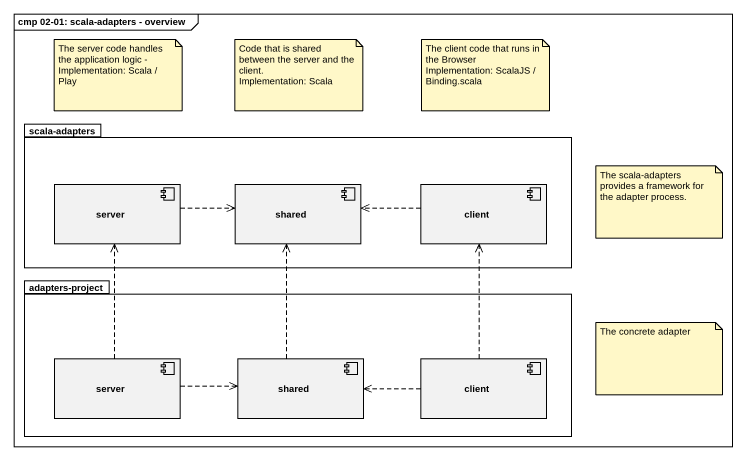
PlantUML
@startuml
mainframe cmp 02-01: scala-adapters - overview
package "scala-adapters" as scala_adapters {
  component server
  component shared
  component client
}
package "adapters-project" as adapters_project {
  component "server" as server_2
  component "shared" as shared_2
  component "client" as client_2
}
server .right.> shared
client .left.> shared
server_2 .up.> server
server_2 .right.> shared_2
shared_2 .up.> shared
client_2 .up.> client
client_2 .left.> shared_2
note as N1
  The server code handles the application logic -
  Implementation: Scala / Play
end note
note as N2
  Code that is shared between the server and the client.
  Implementation: Scala
end note
note as N3
  The client code that runs in the Browser
  Implementation: ScalaJS / Binding.scala
end note
note as N4
  The scala-adapters provides a framework for the adapter process.
end note
note as N5
  The concrete adapter
end note
@enduml
